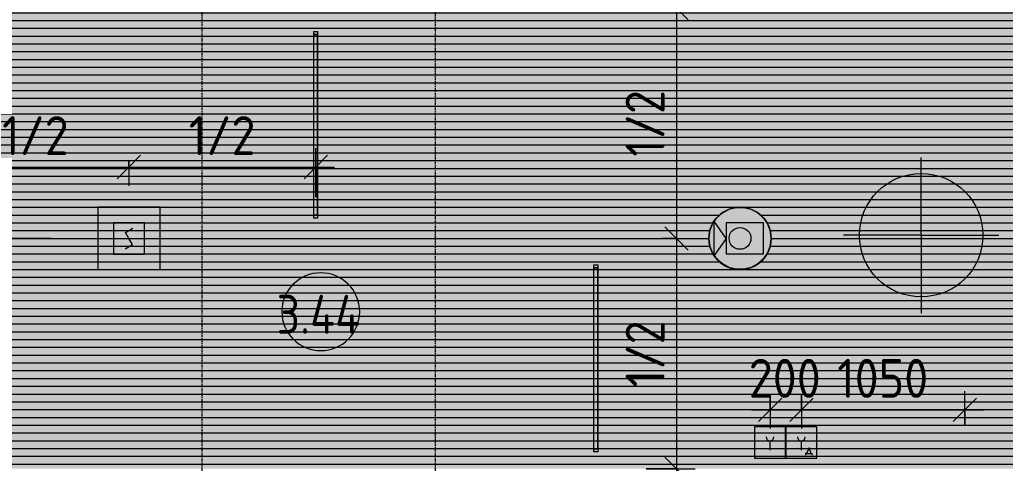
# Model space of a CAD drawing. Header units: millimetres. Extents: x -3902 to 188078, y -8553 to 29000.
# Drawn here: x 15837 to 22170, y 7955 to 10805 of the extents above; entities that cross this region are included whole.
import ezdxf

# ---------------------------------------------------------------- set-up
doc = ezdxf.new("R2010")
doc.units = ezdxf.units.MM
doc.linetypes.add('Осевая', pattern=[31.75, 6.35, -4.7625, 15.875, -4.7625])
for name, color, linetype, lineweight in [('A-ANNO-DIMS', 7, 'Continuous', 9), ('A-ANNO-DIMS-100', 7, 'Continuous', 9), ('A-AREA-IDEN', 7, 'Continuous', 9), ('A-CLNG-PATT', 7, 'Continuous', 9), ('Q-SPCQ', 7, 'Continuous', 9), ('Оси-2', 7, 'Осевая', 9)]:
    doc.layers.add(name, color=color, linetype=linetype, lineweight=lineweight)
for name, color, linetype, lineweight, true_color in [('A-ANNO-NOTE', 1, 'Continuous', 9, 0xff0000), ('E-LITE-EQPM-1', 7, 'Continuous', 9, 0xff8080), ('Q-SPCQ-1', 7, 'Continuous', 9, 0x008040), ('Q-SPCQ-2', 1, 'Continuous', 9, 0xff0000)]:
    doc.layers.add(name, color=color, linetype=linetype, lineweight=lineweight, true_color=true_color)
doc.layers.add('A-CLNG-PATT-1', color=7, linetype='Continuous', lineweight=9, transparency=1)
doc.styles.add('GOST Common_1', font='GOST_Common.ttf', dxfattribs={"width": 0.9, "height": 250})
doc.styles.add('ISOCPEUR', font='isocpeur.ttf', dxfattribs={"width": 0.9, "height": 250})
doc.dimstyles.new('ISO-2_5_0_9К_БОЛЬШОЙ', dxfattribs={"dimscale": 304.8, "dimtxt": 248.995294, "dimasz": 0.492126, "dimexe": 0.393701, "dimexo": 0.984252, "dimgap": 0, "dimtad": 1, "dimdec": 0, "dimrnd": 10, "dimzin": 0, "dimdsep": 46, "dimtxsty": 'ISOCPEUR', "dimblk1": 'OBLIQUE', "dimblk2": 'OBLIQUE', "dimsah": 1, "dimcen": 0.09, "dimdle": 0.393701, "dimazin": 0, "dimtfac": 1, "dimtdec": 4, "dimtix": 1, "dimtmove": 0, "dimatfit": 3, "dimfxl": 1, "dimtvp": 1, "dimtolj": 1, "dimtzin": 0, "dimarcsym": 2})

# ---------------------------------------------------------------- blocks, each defined once
blk = doc.blocks.new('Downlight - Strip - HOKASU OneLine LF-27634964-Сводный план потолка 3 этажа в осях 1-12')
at = {"layer": 'E-LITE-EQPM-1'}
for p, q in [((-600, -231.3), (-600, -205.9)), ((-600, -205.9), (-580.9, -205.9)), ((-580.9, -231.3), (-600, -231.3)), ((-580.9, -231.3), (-580.9, -205.9)), ((-580.9, -205.9), (581, -205.9)), ((-580.9, -205.9), (-580.9, -231.3)), ((-580.9, -231.3), (-580.9, -205.9)), ((-580.9, -205.9), (-580.9, -231.3)), ((-580.9, -205.9), (581, -205.9)), ((-580.9, -205.9), (581, -205.9)), ((581, -231.3), (-580.9, -231.3)), ((581, -231.3), (-580.9, -231.3)), ((-580.9, -231.3), (581, -231.3)), ((581, -205.9), (581, -231.3)), ((581, -231.3), (581, -205.9)), ((581, -205.9), (600, -205.9)), ((581, -231.3), (581, -205.9)), ((581, -205.9), (581, -231.3)), ((600, -231.3), (581, -231.3)), ((600, -205.9), (600, -231.3))]:
    blk.add_line(p, q, dxfattribs=at)
blk = doc.blocks.new('Видеокамера - Желтый-29490382-Сводный план потолка 3 этажа в осях 1-12')
at = {"layer": 'Q-SPCQ-1'}
for p, q in [((89, 100), (-151, 100)), ((-151, 100), (-151, -100)), ((89, 0), (166.6, 110.7)), ((89, -100), (89, 100)), ((166.6, 110.7), (166.6, -110.7)), ((89, 0), (166.6, -110.7)), ((-151, -100), (89, -100))]:
    blk.add_line(p, q, dxfattribs=at)
for radius in [200, 70]:
    blk.add_circle((0, 0), radius, dxfattribs=at)
for start, end in [(0, 180), (180, 360)]:
    blk.add_arc((0, 0), 200, start, end, dxfattribs=at)
blk = doc.blocks.new('Дистанционный пожарный извещатель - Монтируемые на перекрытии-30348713-Сводный план потолка 3 этажа в осях 1-12')
at = {"layer": 'Q-SPCQ'}
for p, q in [((0, 200), (-200, 200)), ((-200, 200), (-200, 0)), ((0, 0), (0, 200)), ((-100, 50), (-100, 110)), ((-49.9, 64.5), (-66.8, 28.2)), ((-36.8, 28.2), (-49.9, 64.5)), ((-200, 0), (0, 0)), ((-72.6, 28.2), (-72.6, 18.2)), ((-66.8, 28.2), (-72.6, 28.2)), ((-66.8, 28.2), (-36.8, 28.2)), ((-36.8, 28.2), (-31.8, 28.2)), ((-31.8, 28.2), (-31.8, 18.2))]:
    blk.add_line(p, q, dxfattribs=at)
blk.add_arc((-100, 135), 25, 180, 360, dxfattribs=at)
blk = doc.blocks.new('Извещатель пожарный ручной - Монтируемые на перекрытии-30340863-Сводный план потолка 3 этажа в осях 1-12')
at = {"layer": 'Q-SPCQ'}
for p, q in [((0, 200), (-200, 200)), ((-200, 200), (-200, 0)), ((0, 0), (0, 200)), ((-100, 50), (-100, 110)), ((-200, 0), (0, 0))]:
    blk.add_line(p, q, dxfattribs=at)
blk.add_arc((-100, 135), 25, 180, 360, dxfattribs=at)
blk = doc.blocks.new('Извещатель потолочный - Монтируемые на перекрытии-30351624-Сводный план потолка 3 этажа в осях 1-12')
at = {"layer": 'Q-SPCQ'}
for p, q in [((-300, 300), (-300, -100)), ((100, 300), (-300, 300)), ((100, -100), (100, 300)), ((0, 200), (-200, 200)), ((-200, 200), (-200, 0)), ((0, 0), (0, 200)), ((-122.5, 139), (-74.9, 166.5)), ((-100, 100), (-122.5, 139)), ((-77.5, 61), (-100, 100)), ((-200, 0), (0, 0)), ((-125.1, 33.5), (-77.5, 61)), ((-300, -100), (100, -100))]:
    blk.add_line(p, q, dxfattribs=at)
blk = doc.blocks.new('DIMBLOCK2-Сводный план потолка 3 этажа в осях 1-12')
at = {"layer": 'A-ANNO-DIMS-100'}
for p, q in [((20057.6, 11000), (20057.6, 9400)), ((19863.7, 10880), (20177.6, 10880)), ((20057.6, 10880), (19863.7, 10880)), ((19966, 9400), (20177.6, 9400)), ((20057.6, 9400), (19966, 9400))]:
    blk.add_line(p, q, dxfattribs=at)
at = {"layer": 'A-ANNO-DIMS-100', "lineweight": 20}
for p, q in [((20057.6, 10880), (19982.6, 10955)), ((20057.6, 10880), (20132.6, 10805)), ((20057.6, 9400), (19982.6, 9475)), ((20057.6, 9400), (20132.6, 9325))]:
    blk.add_line(p, q, dxfattribs=at)
at = {"layer": 'A-ANNO-DIMS-100', "color": 0, "insert": (19731, 9924.5), "char_height": 250, "width": 517.144, "attachment_point": 1, "rotation": 90, "line_spacing_factor": 1.149209, "style": 'ISOCPEUR'}
blk.add_mtext('1/2', dxfattribs=at)
blk = doc.blocks.new('_Oblique')
at = {"color": 0, "linetype": 'ByBlock', "lineweight": -2}
blk.add_line((-0.5, -0.5), (0.5, 0.5), dxfattribs=at)
blk = doc.blocks.new('DIMBLOCK3-Сводный план потолка 3 этажа в осях 1-12')
at = {"layer": 'A-ANNO-DIMS-100', "lineweight": 20}
for p, q in [((20057.6, 9400), (19982.6, 9475)), ((20057.6, 9400), (20132.6, 9325)), ((20057.6, 7920), (19982.6, 7995)), ((20057.6, 7920), (20132.6, 7845))]:
    blk.add_line(p, q, dxfattribs=at)
at = {"layer": 'A-ANNO-DIMS-100'}
for p, q in [((19966, 9400), (20177.6, 9400)), ((20057.6, 9400), (19966, 9400)), ((20057.6, 9400), (20057.6, 7800)), ((19863.7, 7920), (20177.6, 7920)), ((20057.6, 7920), (19863.7, 7920))]:
    blk.add_line(p, q, dxfattribs=at)
at = {"layer": 'A-ANNO-DIMS-100', "color": 0, "insert": (19731, 8444.5), "char_height": 250, "width": 517.144, "attachment_point": 1, "rotation": 90, "line_spacing_factor": 1.149209, "style": 'ISOCPEUR'}
blk.add_mtext('1/2', dxfattribs=at)
blk = doc.blocks.new('DIMBLOCK29-Сводный план потолка 3 этажа в осях 1-12')
at = {"layer": 'A-ANNO-DIMS-100'}
for p, q in [((20659, 8398.8), (20659, 8179)), ((20659, 8299), (20659, 8398.8)), ((20860, 8398.8), (20860, 8179)), ((20860, 8299), (20860, 8398.8)), ((20539, 8299), (20860, 8299))]:
    blk.add_line(p, q, dxfattribs=at)
at = {"layer": 'A-ANNO-DIMS-100', "lineweight": 20}
for p, q in [((20659, 8299), (20734, 8374)), ((20860, 8299), (20935, 8374)), ((20659, 8299), (20584, 8224)), ((20860, 8299), (20785, 8224))]:
    blk.add_line(p, q, dxfattribs=at)
at = {"layer": 'A-ANNO-DIMS-100', "color": 0, "insert": (20522.5, 8625.6), "char_height": 250, "width": 568.858, "attachment_point": 1, "line_spacing_factor": 1.149209, "style": 'ISOCPEUR'}
blk.add_mtext('200', dxfattribs=at)
blk = doc.blocks.new('DIMBLOCK30-Сводный план потолка 3 этажа в осях 1-12')
at = {"layer": 'A-ANNO-DIMS-100'}
for p, q in [((20860, 8398.8), (20860, 8179)), ((20860, 8299), (20860, 8398.8)), ((21910, 8200), (21910, 8419)), ((20860, 8299), (22030, 8299)), ((21910, 8299), (21910, 8200))]:
    blk.add_line(p, q, dxfattribs=at)
at = {"layer": 'A-ANNO-DIMS-100', "lineweight": 20}
for p, q in [((20860, 8299), (20935, 8374)), ((21910, 8299), (21985, 8374)), ((20860, 8299), (20785, 8224)), ((21910, 8299), (21835, 8224))]:
    blk.add_line(p, q, dxfattribs=at)
at = {"layer": 'A-ANNO-DIMS-100', "color": 0, "insert": (21090.5, 8625.6), "char_height": 250, "width": 706.764, "attachment_point": 1, "line_spacing_factor": 1.149209, "style": 'ISOCPEUR'}
blk.add_mtext('1050', dxfattribs=at)
blk = doc.blocks.new('DIMBLOCK41-Сводный план потолка 3 этажа в осях 1-12')
at = {"layer": 'A-ANNO-DIMS-100'}
for p, q in [((15339.3, 9529), (15339.3, 9978.6)), ((16539.3, 9899.5), (16539.3, 9738.6)), ((16539.3, 9858.6), (16539.3, 9899.5)), ((15219.3, 9858.6), (16539.3, 9858.6)), ((15339.3, 9858.6), (15339.3, 9529))]:
    blk.add_line(p, q, dxfattribs=at)
at = {"layer": 'A-ANNO-DIMS-100', "lineweight": 20}
for p, q in [((15339.3, 9858.6), (15414.3, 9933.6)), ((16539.3, 9858.6), (16614.3, 9933.6)), ((15339.3, 9858.6), (15264.3, 9783.6)), ((16539.3, 9858.6), (16464.3, 9783.6))]:
    blk.add_line(p, q, dxfattribs=at)
at = {"layer": 'A-ANNO-DIMS-100', "color": 0, "insert": (15723.8, 10185.2), "char_height": 250, "width": 517.144, "attachment_point": 1, "line_spacing_factor": 1.149209, "style": 'ISOCPEUR'}
blk.add_mtext('1/2', dxfattribs=at)
blk = doc.blocks.new('DIMBLOCK42-Сводный план потолка 3 этажа в осях 1-12')
at = {"layer": 'A-ANNO-DIMS-100'}
for p, q in [((17739.3, 9664.6), (17739.3, 9978.6)), ((16539.3, 9899.5), (16539.3, 9738.6)), ((16539.3, 9858.6), (16539.3, 9899.5)), ((16539.3, 9858.6), (17859.3, 9858.6)), ((17739.3, 9858.6), (17739.3, 9664.6))]:
    blk.add_line(p, q, dxfattribs=at)
at = {"layer": 'A-ANNO-DIMS-100', "lineweight": 20}
for p, q in [((16539.3, 9858.6), (16614.3, 9933.6)), ((17739.3, 9858.6), (17814.3, 9933.6)), ((16539.3, 9858.6), (16464.3, 9783.6)), ((17739.3, 9858.6), (17664.3, 9783.6))]:
    blk.add_line(p, q, dxfattribs=at)
at = {"layer": 'A-ANNO-DIMS-100', "color": 0, "insert": (16923.8, 10185.2), "char_height": 250, "width": 517.144, "attachment_point": 1, "line_spacing_factor": 1.149209, "style": 'ISOCPEUR'}
blk.add_mtext('1/2', dxfattribs=at)
blk = doc.blocks.new('DIMBLOCK43-Сводный план потолка 3 этажа в осях 1-12')
at = {"layer": 'A-ANNO-DIMS-100', "lineweight": 20}
for p, q in [((15012.4, 9399.5), (14937.4, 9474.5)), ((15012.4, 9399.5), (15087.4, 9324.5)), ((15012.4, 7920), (14937.4, 7995)), ((15012.4, 7920), (15087.4, 7845))]:
    blk.add_line(p, q, dxfattribs=at)
at = {"layer": 'A-ANNO-DIMS-100'}
for p, q in [((16039.3, 9399.5), (14892.4, 9399.5)), ((15012.4, 7800), (15012.4, 9399.5)), ((15012.4, 9399.5), (16039.3, 9399.5)), ((15206.3, 7920), (14892.4, 7920)), ((15012.4, 7920), (15206.3, 7920))]:
    blk.add_line(p, q, dxfattribs=at)
at = {"layer": 'A-ANNO-DIMS-100', "color": 0, "insert": (14685.8, 8444.3), "char_height": 250, "width": 517.144, "attachment_point": 1, "rotation": 90, "line_spacing_factor": 1.149209, "style": 'ISOCPEUR'}
blk.add_mtext('1/2', dxfattribs=at)
blk = doc.blocks.new('DIMBLOCK44-Сводный план потолка 3 этажа в осях 1-12')
at = {"layer": 'A-ANNO-DIMS-100'}
for p, q in [((15012.4, 9399.5), (15012.4, 10999)), ((15206.3, 10879), (14892.4, 10879)), ((15012.4, 10879), (15206.3, 10879)), ((16039.3, 9399.5), (14892.4, 9399.5)), ((15012.4, 9399.5), (16039.3, 9399.5))]:
    blk.add_line(p, q, dxfattribs=at)
at = {"layer": 'A-ANNO-DIMS-100', "lineweight": 20}
for p, q in [((15012.4, 10879), (14937.4, 10954)), ((15012.4, 10879), (15087.4, 10804)), ((15012.4, 9399.5), (14937.4, 9474.5)), ((15012.4, 9399.5), (15087.4, 9324.5))]:
    blk.add_line(p, q, dxfattribs=at)
at = {"layer": 'A-ANNO-DIMS-100', "color": 0, "insert": (14685.8, 9923.8), "char_height": 250, "width": 517.144, "attachment_point": 1, "rotation": 90, "line_spacing_factor": 1.149209, "style": 'ISOCPEUR'}
blk.add_mtext('1/2', dxfattribs=at)
blk = doc.blocks.new('Марка_Помещения - Номер-25198446-Сводный план потолка 3 этажа в осях 1-12')
at = {"layer": 'A-AREA-IDEN'}
for start, end in [(360, 180), (180, 360)]:
    blk.add_arc((0, 0), 2.5, start, end, dxfattribs=at)

msp = doc.modelspace()

# ---------------------------------------------------------------- hatches: boundary and pattern name
at = {"layer": 'A-ANNO-NOTE'}
for points in [[(38005.7, 7921), (38307.7, 7921), (38307.7, 10679), (37969, 10679), (37969, 11221), (38249, 11221), (38249, 11545.1), (38007.7, 11665.8), (38249, 11786.5), (38249, 11850.8), (38230, 11850.8), (38230, 11950.8), (38249, 11950.8), (38249, 12775), (38230, 12775), (38230, 12875), (38249, 12875), (38249, 14979), (33631, 14979), (33631, 14579), (32989, 14579), (32989, 14959), (31782.2, 14959), (31782.2, 13759), (20231, 13759), (20231, 10879), (12939.3, 10879), (12939.3, 14700), (6781, 14699.8), (6781, 14579), (6139, 14579), (6139, 14700), (5661, 14699.5), (5661, 13999), (3109, 13999), (3109, 14959), (411, 14959), (411, 14679), (111, 14679), (111, 11421), (411, 11421), (411, 10879), (111, 10879), (111, 8521), (1271, 8521), (1271, 7921), (37394.1, 7921)], [(20441.9, 9201.5), (20395.1, 9213), (20352.4, 9235.4), (20316.3, 9267.4), (20288.9, 9307.1), (20271.8, 9352.1), (20266, 9400), (20271.8, 9447.9), (20288.9, 9492.9), (20316.3, 9532.6), (20352.4, 9564.6), (20395.1, 9587), (20441.9, 9598.5), (20490.1, 9598.5), (20536.9, 9587), (20579.6, 9564.6), (20615.7, 9532.6), (20643.1, 9492.9), (20660.2, 9447.9), (20666, 9400), (20660.2, 9352.1), (20643.1, 9307.1), (20615.7, 9267.4), (20579.6, 9235.4), (20536.9, 9213), (20490.1, 9201.5)]]:
    msp.add_hatch(color=256, dxfattribs=at).paths.add_polyline_path(points)
at = {"layer": 'A-CLNG-PATT'}
h = msp.add_hatch(dxfattribs=at)
h.set_pattern_fill('FP_31', color=256, style=0, pattern_type=2)
h.set_pattern_definition([(0, (19315, 11450), (0, -50), [])])
h.paths.add_polyline_path([(38005.7, 7921), (38307.7, 7921), (38307.7, 10679), (37969, 10679), (37969, 11221), (38249, 11221), (38249, 11545.1), (38007.7, 11665.8), (38249, 11786.5), (38249, 11850.8), (38230, 11850.8), (38230, 11950.8), (38249, 11950.8), (38249, 12775), (38230, 12775), (38230, 12875), (38249, 12875), (38249, 14979), (33631, 14979), (33631, 14579), (32989, 14579), (32989, 14959), (31782.2, 14959), (31782.2, 13759), (20231, 13759), (20231, 10879), (12939.3, 10879), (12939.3, 14700), (6781, 14699.8), (6781, 14579), (6139, 14579), (6139, 14700), (5661, 14699.5), (5661, 13999), (3109, 13999), (3109, 14959), (411, 14959), (411, 14679), (111, 14679), (111, 11421), (411, 11421), (411, 10879), (111, 10879), (111, 8521), (1271, 8521), (1271, 7921), (37394.1, 7921)])
h.paths.add_polyline_path([(20441.9, 9201.5), (20395.1, 9213), (20352.4, 9235.4), (20316.3, 9267.4), (20288.9, 9307.1), (20271.8, 9352.1), (20266, 9400), (20271.8, 9447.9), (20288.9, 9492.9), (20316.3, 9532.6), (20352.4, 9564.6), (20395.1, 9587), (20441.9, 9598.5), (20490.1, 9598.5), (20536.9, 9587), (20579.6, 9564.6), (20615.7, 9532.6), (20643.1, 9492.9), (20660.2, 9447.9), (20666, 9400), (20660.2, 9352.1), (20643.1, 9307.1), (20615.7, 9267.4), (20579.6, 9235.4), (20536.9, 9213), (20490.1, 9201.5)])
h.paths.add_polyline_path([(20441.9, 13340.5), (20395.1, 13352), (20352.4, 13374.4), (20316.3, 13406.4), (20288.9, 13446.1), (20271.8, 13491.1), (20266, 13539), (20271.8, 13586.9), (20288.9, 13631.9), (20316.3, 13671.6), (20352.4, 13703.6), (20395.1, 13726), (20441.9, 13737.5), (20490.1, 13737.5), (20536.9, 13726), (20579.6, 13703.6), (20615.7, 13671.6), (20643.1, 13631.9), (20660.2, 13586.9), (20666, 13539), (20660.2, 13491.1), (20643.1, 13446.1), (20615.7, 13406.4), (20579.6, 13374.4), (20536.9, 13352), (20490.1, 13340.5)])
h.paths.add_polyline_path([(335.1, 13860.5), (286.9, 13860.5), (240.1, 13872), (197.4, 13894.4), (161.3, 13926.4), (133.9, 13966.1), (116.8, 14011.1), (111, 14059), (116.8, 14106.9), (133.9, 14151.9), (161.3, 14191.6), (197.4, 14223.6), (240.1, 14246), (286.9, 14257.5), (335.1, 14257.5), (381.9, 14246), (424.6, 14223.6), (460.7, 14191.6), (488.1, 14151.9), (505.2, 14106.9), (511, 14059), (505.2, 14011.1), (488.1, 13966.1), (460.7, 13926.4), (424.6, 13894.4), (381.9, 13872), (335.6, 13860.6)])
at = {"layer": 'A-CLNG-PATT-1'}
h = msp.add_hatch(color=256, dxfattribs=at)
h.paths.add_polyline_path([(38005.7, 7921), (38307.7, 7921), (38307.7, 10679), (37969, 10679), (37969, 11221), (38249, 11221), (38249, 11545.1), (38007.7, 11665.8), (38249, 11786.5), (38249, 11850.8), (38230, 11850.8), (38230, 11950.8), (38249, 11950.8), (38249, 12775), (38230, 12775), (38230, 12875), (38249, 12875), (38249, 14979), (33631, 14979), (33631, 14579), (32989, 14579), (32989, 14959), (31782.2, 14959), (31782.2, 13759), (20231, 13759), (20231, 10879), (12939.3, 10879), (12939.3, 14700), (6781, 14699.8), (6781, 14579), (6139, 14579), (6139, 14700), (5661, 14699.5), (5661, 13999), (3109, 13999), (3109, 14959), (411, 14959), (411, 14679), (111, 14679), (111, 11421), (411, 11421), (411, 10879), (111, 10879), (111, 8521), (1271, 8521), (1271, 7921), (37394.1, 7921)])
h.paths.add_polyline_path([(20441.9, 9201.5), (20395.1, 9213), (20352.4, 9235.4), (20316.3, 9267.4), (20288.9, 9307.1), (20271.8, 9352.1), (20266, 9400), (20271.8, 9447.9), (20288.9, 9492.9), (20316.3, 9532.6), (20352.4, 9564.6), (20395.1, 9587), (20441.9, 9598.5), (20490.1, 9598.5), (20536.9, 9587), (20579.6, 9564.6), (20615.7, 9532.6), (20643.1, 9492.9), (20660.2, 9447.9), (20666, 9400), (20660.2, 9352.1), (20643.1, 9307.1), (20615.7, 9267.4), (20579.6, 9235.4), (20536.9, 9213), (20490.1, 9201.5)])
h.paths.add_polyline_path([(20441.9, 13340.5), (20395.1, 13352), (20352.4, 13374.4), (20316.3, 13406.4), (20288.9, 13446.1), (20271.8, 13491.1), (20266, 13539), (20271.8, 13586.9), (20288.9, 13631.9), (20316.3, 13671.6), (20352.4, 13703.6), (20395.1, 13726), (20441.9, 13737.5), (20490.1, 13737.5), (20536.9, 13726), (20579.6, 13703.6), (20615.7, 13671.6), (20643.1, 13631.9), (20660.2, 13586.9), (20666, 13539), (20660.2, 13491.1), (20643.1, 13446.1), (20615.7, 13406.4), (20579.6, 13374.4), (20536.9, 13352), (20490.1, 13340.5)])
h.paths.add_polyline_path([(335.1, 13860.5), (286.9, 13860.5), (240.1, 13872), (197.4, 13894.4), (161.3, 13926.4), (133.9, 13966.1), (116.8, 14011.1), (111, 14059), (116.8, 14106.9), (133.9, 14151.9), (161.3, 14191.6), (197.4, 14223.6), (240.1, 14246), (286.9, 14257.5), (335.1, 14257.5), (381.9, 14246), (424.6, 14223.6), (460.7, 14191.6), (488.1, 14151.9), (505.2, 14106.9), (511, 14059), (505.2, 14011.1), (488.1, 13966.1), (460.7, 13926.4), (424.6, 13894.4), (381.9, 13872), (335.6, 13860.6)])

# ---------------------------------------------------------------- linework, layer by layer
at = {"layer": 'A-ANNO-NOTE'}
for p, q in [((21630, 9420.5), (21630, 9920.5)), ((20316.3, 9532.6), (20352.4, 9564.6)), ((20352.4, 9564.6), (20395.1, 9587)), ((20395.1, 9587), (20441.9, 9598.5)), ((20441.9, 9598.5), (20490.1, 9598.5)), ((20490.1, 9598.5), (20536.9, 9587)), ((20536.9, 9587), (20579.6, 9564.6)), ((20579.6, 9564.6), (20615.7, 9532.6)), ((20288.9, 9492.9), (20316.3, 9532.6)), ((20615.7, 9532.6), (20643.1, 9492.9)), ((20266, 9400), (20271.8, 9447.9)), ((20271.8, 9447.9), (20288.9, 9492.9)), ((20643.1, 9492.9), (20660.2, 9447.9)), ((20660.2, 9447.9), (20666, 9400)), ((20271.8, 9352.1), (20266, 9400)), ((20666, 9400), (20660.2, 9352.1)), ((21630, 9420.5), (21130, 9420.5)), ((21630, 9420.5), (21630, 8920.5)), ((21630, 9420.5), (22130, 9420.5)), ((20288.9, 9307.1), (20271.8, 9352.1)), ((20660.2, 9352.1), (20643.1, 9307.1)), ((20316.3, 9267.4), (20288.9, 9307.1)), ((20352.4, 9235.4), (20316.3, 9267.4)), ((20615.7, 9267.4), (20579.6, 9235.4)), ((20643.1, 9307.1), (20615.7, 9267.4)), ((20395.1, 9213), (20352.4, 9235.4)), ((20441.9, 9201.5), (20395.1, 9213)), ((20490.1, 9201.5), (20441.9, 9201.5)), ((20536.9, 9213), (20490.1, 9201.5)), ((20579.6, 9235.4), (20536.9, 9213))]:
    msp.add_line(p, q, dxfattribs=at)
msp.add_circle((21630, 9420.5), 396.5, dxfattribs=at)
at = {"layer": 'Оси-2'}
for p, q in [((17010, 593.7), (17010, 24898.1)), ((18510, 593.7), (18510, 24898.1)), ((-583.8, 10500), (35990, 10500))]:
    msp.add_line(p, q, dxfattribs=at)

# ---------------------------------------------------------------- block references
at = {"layer": 'A-AREA-IDEN', "xscale": 99.99999999999993, "yscale": 99.99999999999993, "zscale": 99.99999999999993}
msp.add_blockref('Марка_Помещения - Номер-25198446-Сводный план потолка 3 этажа в осях 1-12', (17772, 8928.6), dxfattribs=at)
at = {"layer": 'E-LITE-EQPM-1', "rotation": 89.9999999999999}
for p in [(17520.6, 10129), (19320.6, 8629)]:
    msp.add_blockref('Downlight - Strip - HOKASU OneLine LF-27634964-Сводный план потолка 3 этажа в осях 1-12', p, dxfattribs=at)
at = {"layer": 'Q-SPCQ-1', "rotation": 180}
msp.add_blockref('Видеокамера - Желтый-29490382-Сводный план потолка 3 этажа в осях 1-12', (20466, 9400), dxfattribs=at)
at = {"layer": 'Q-SPCQ-2'}
for name, p in [('Извещатель потолочный - Монтируемые на перекрытии-30351624-Сводный план потолка 3 этажа в осях 1-12', (16639.3, 9299.5)), ('Извещатель пожарный ручной - Монтируемые на перекрытии-30340863-Сводный план потолка 3 этажа в осях 1-12', (20759, 7988.8)), ('Дистанционный пожарный извещатель - Монтируемые на перекрытии-30348713-Сводный план потолка 3 этажа в осях 1-12', (20960, 7988.8))]:
    msp.add_blockref(name, p, dxfattribs=at)

# ---------------------------------------------------------------- texts
at = {"layer": 'A-AREA-IDEN', "insert": (17488.3, 9037.2), "char_height": 250, "width": 707.088, "attachment_point": 1, "style": 'GOST Common_1'}
msp.add_mtext('3.44', dxfattribs=at)

# ---------------------------------------------------------------- dimensions: what is measured, and where the dimension line sits
at = {"layer": 'A-ANNO-DIMS'}
for base, p1, p2, override, picture, middle in [((15012.4, 10879), (16339.3, 9399.5), (14906.3, 10879), {"dimpost": '<>', "dimfxl": 2059.659169}, 'DIMBLOCK44-Сводный план потолка 3 этажа в осях 1-12', (14887.4, 10139.3)), ((20057.6, 9400), (20163.7, 10880), (20266, 9400), {"dimpost": '<>', "dimfxl": 1483.530473}, 'DIMBLOCK2-Сводный план потолка 3 этажа в осях 1-12', (19932.6, 10140)), ((15012.4, 9399.5), (14906.3, 7920), (16339.3, 9399.5), {"dimpost": '<>', "dimfxl": 2059.659169}, 'DIMBLOCK43-Сводный план потолка 3 этажа в осях 1-12', (14887.4, 8659.8)), ((20057.6, 7920), (20266, 9400), (20163.7, 7920), {"dimpost": '<>', "dimfxl": 1483.530473}, 'DIMBLOCK3-Сводный план потолка 3 этажа в осях 1-12', (19932.6, 8660))]:
    dim = msp.add_linear_dim(base=base, p1=p1, p2=p2, angle=90, text='1/2', dimstyle='ISO-2_5_0_9К_БОЛЬШОЙ', override=override, dxfattribs=at)
    dim.commit()
    dim.dimension.update_dxf_attribs({"geometry": picture, "text_midpoint": middle})
for base, p1, p2, override, picture, middle in [((16539.3, 9858.6), (15339.3, 9229), (16539.3, 9599.5), {"dimpost": '<>', "dimfxl": 1255.894209}, 'DIMBLOCK41-Сводный план потолка 3 этажа в осях 1-12', (15939.3, 9983.6)), ((17739.3, 9858.6), (16539.3, 9599.5), (17739.3, 9964.6), {"dimpost": '<>', "dimfxl": 1254.323322}, 'DIMBLOCK42-Сводный план потолка 3 этажа в осях 1-12', (17139.3, 9983.6))]:
    dim = msp.add_linear_dim(base=base, p1=p1, p2=p2, text='1/2', dimstyle='ISO-2_5_0_9К_БОЛЬШОЙ', override=override, dxfattribs=at)
    dim.commit()
    dim.dimension.update_dxf_attribs({"geometry": picture, "text_midpoint": middle})
for base, p1, p2, override, picture, middle in [((20860, 8299), (20659, 8098.8), (20860, 8098.8), {"dimpost": '<>', "dimfxl": 200.999984}, 'DIMBLOCK29-Сводный план потолка 3 этажа в осях 1-12', (20759.5, 8424)), ((21910, 8299), (20860, 8098.8), (21910, 7900), {"dimpost": '<>', "dimfxl": 1068.647124}, 'DIMBLOCK30-Сводный план потолка 3 этажа в осях 1-12', (21385, 8424))]:
    dim = msp.add_linear_dim(base=base, p1=p1, p2=p2, dimstyle='ISO-2_5_0_9К_БОЛЬШОЙ', override=override, dxfattribs=at)
    dim.commit()
    dim.dimension.update_dxf_attribs({"geometry": picture, "text_midpoint": middle})

doc.saveas('drawing.dxf')
